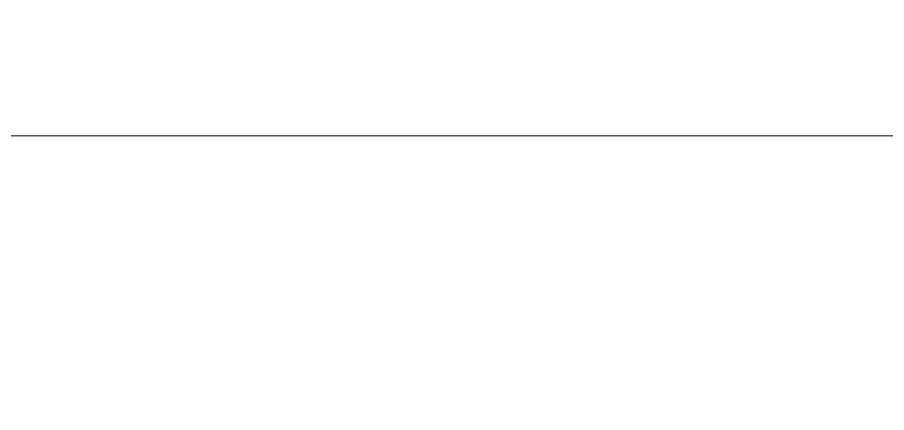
# Model space of a CAD drawing. Header units: metres. Extents: x -22 to 564, y 0 to 143.
# Drawn here: x 87.24 to 93.54, y 67.15 to 70.02 of the extents above; entities that cross this region are included whole.
import ezdxf
from ezdxf.xclip import XClip

# ---------------------------------------------------------------- set-up
doc = ezdxf.new("R2010")
doc.units = ezdxf.units.M
doc.header["$XCLIPFRAME"] = 2
doc.linetypes.add('XREF 1N HZ$0$HIDDE150', pattern=[0.24, 0.15, -0.09])
for name, color, linetype, lineweight in [('XREF 1N HZ$0$MUROS DE TABLAROCA', 150, 'Continuous', 13), ('XREF 1N HZ$0$PTOT VS. CAMILLAS', 240, 'Continuous', 35), ('XREF PIE 1.100$0$G-ANNO-TTLB', 7, 'Continuous', 9)]:
    doc.layers.add(name, color=color, linetype=linetype, lineweight=lineweight)
doc.layers.add('XREF 1N HZ$0$PLAFONES', color=20, linetype='XREF 1N HZ$0$HIDDE150')

# ---------------------------------------------------------------- blocks, each defined once
blk = doc.blocks.new('XREF PIE 1.100$0$ZUM-TB-XX-PP_PIE DE PLANO - ZUM_TB_PP_XX__PIE DE PLANO 90x60cm-1443826-PLANTA BAJA GENERAL')
at = {"layer": 'XREF PIE 1.100$0$G-ANNO-TTLB', "lineweight": 20}
blk.add_line((0.3018, 0.595), (-0.4632, 0.595), dxfattribs=at)
blk = doc.blocks.new('*U1647')
at = {"layer": 'XREF 1N HZ$0$PTOT VS. CAMILLAS'}
h = blk.add_hatch(dxfattribs=at)
h.set_pattern_fill('ANSI31', color=2, scale=0.011)
h.set_pattern_definition([(45, (-5.023325, 0), (-0.024695704, 0.024695704), [])])
h.paths.add_polyline_path([(64.1805, 29.385), (64.1805, 29.423), (57.9857, 29.423), (57.9857, 29.385)])
at = {"layer": 'XREF 1N HZ$0$PTOT VS. CAMILLAS', "color": 2, "linetype": 'Continuous', "lineweight": 0}
blk.add_lwpolyline([(57.9857, 29.385), (57.9857, 29.423), (64.1805, 29.423), (64.1805, 29.385)], close=True, dxfattribs=at)
blk = doc.blocks.new('XREF 1N HZ')
at = {"layer": 'XREF 1N HZ$0$MUROS DE TABLAROCA', "linetype": 'ByBlock', "elevation": 0}
blk.add_lwpolyline([(7.8202, 17.9868), (6.5102, 17.9868), (6.5102, 14.6967), (8.4208, 14.6969), (8.4208, 14.7968), (8.5208, 14.7968), (8.5208, 15.0968), (8.4208, 15.0968), (8.4208, 15.8468), (7.5602, 15.8468), (7.5602, 15.9468), (9.0702, 15.9468), (9.0702, 18.4568), (9.1702, 18.4568), (9.1702, 16.0468), (9.2208, 16.0468), (9.2208, 15.8468), (8.6208, 15.8468), (8.6208, 14.6968), (9.3451, 14.6968), (9.3451, 14.5968), (3.1503, 14.5968)], dxfattribs=at)
at = {"layer": 'XREF 1N HZ$0$PLAFONES'}
blk.add_lwpolyline([(2.4846, 14.014), (79.9546, 14.014), (79.9546, 12.184), (2.4846, 12.184)], close=True, dxfattribs=at)
at = {"layer": 'XREF 1N HZ$0$PTOT VS. CAMILLAS', "rotation": 180}
blk.add_blockref('*U1647', (67.3308, 43.9438, 0), dxfattribs=at)

msp = doc.modelspace()

# ---------------------------------------------------------------- block references
at = {"layer": 'XREF PIE 1.100$0$G-ANNO-TTLB', "xscale": 100.0000000000004, "yscale": 100.0000000000004, "zscale": 100.0000000000004}
msp.add_blockref('XREF PIE 1.100$0$ZUM-TB-XX-PP_PIE DE PLANO - ZUM_TB_PP_XX__PIE DE PLANO 90x60cm-1443826-PLANTA BAJA GENERAL', (121.5667, 9.6619), dxfattribs=at)

# ---------------------------------------------------------------- next in the draw order: block references
ref = msp.add_blockref('XREF 1N HZ', (103.7632, 55.5654, 0.0068), dxfattribs=dict(rotation=72.44328195831014))
XClip(ref).set_block_clipping_path([(-0.7212680314, 9.1356981396), (4.6355815739, 20.3856976479)])

doc.saveas('drawing.dxf')
